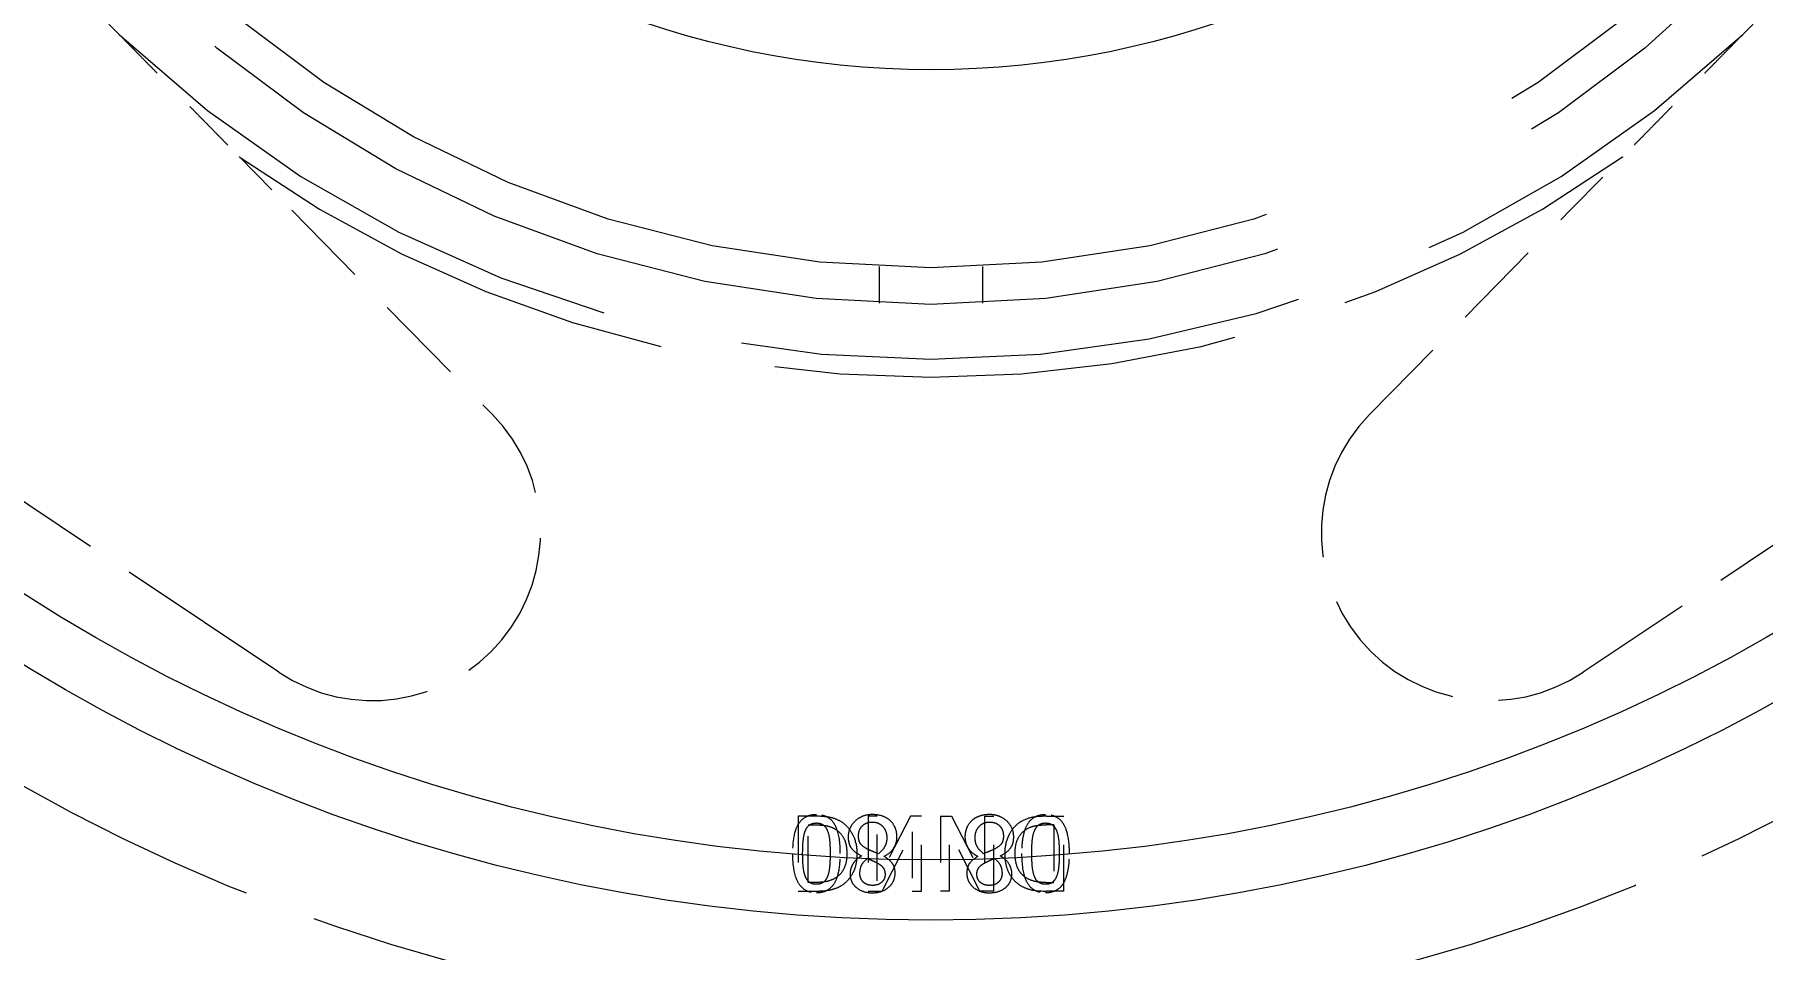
# Model space of a CAD drawing. Header units: inches. Extents: x 17 to 469, y 7 to 301.
# Drawn here: x 216.944 to 220.672, y 203.283 to 205.257 of the extents above; entities that cross this region are included whole.
import ezdxf

# ---------------------------------------------------------------- set-up
doc = ezdxf.new("R2010")
doc.units = ezdxf.units.IN
doc.header["$LTSCALE"] = 14
doc.header["$MEASUREMENT"] = 0
doc.linetypes.add('DASHED', pattern=[0.2067, 0.1654, -0.0413])
for name, color, linetype, lineweight in [('Dimension (ANSI)', 7, 'Continuous', 25), ('Hatch', 7, 'Continuous', 18), ('Hidden', 7, 'DASHED', 18), ('Visible', 7, 'Continuous', 18)]:
    doc.layers.add(name, color=color, linetype=linetype, lineweight=lineweight)
doc.styles.add('MEMCOR Medium', font='arial.ttf')
doc.dimstyles.new('Default (ANSI)', dxfattribs={"dimscale": 14, "dimtxt": 0.15, "dimasz": 0.098425, "dimexe": 0.125, "dimexo": 0.0625, "dimgap": 0.031496, "dimtad": 0, "dimtih": 1, "dimtoh": 1, "dimdec": 4, "dimrnd": 1e-08, "dimzin": 3, "dimdsep": 46, "dimlunit": 5, "dimtxsty": 'MEMCOR Medium', "dimcen": 0.09, "dimdle": 0.393701, "dimclrd": 256, "dimclre": 256, "dimclrt": 256, "dimadec": 0, "dimazin": 1, "dimtfac": 0.8, "dimtofl": 0, "dimtmove": 0, "dimatfit": 3, "dimfxl": 1, "dimfrac": 1, "dimtolj": 1, "dimtzin": 4, "dimlwd": -1, "dimlwe": -1, "dimarcsym": 0})

# ---------------------------------------------------------------- blocks, each defined once
blk = doc.blocks.new('*D30')
at = {"layer": 'Defpoints', "color": 0, "transparency": 16777216}
for p in [(238.908, 241.426), (198.7465, 201.4332), (238.908, 201.257)]:
    blk.add_point(p, dxfattribs=at)
at = {"layer": 'Dimension (ANSI)', "transparency": 16777216}
for p, q in [((198.7465, 202.3082), (198.7465, 243.176)), ((238.908, 202.132), (238.908, 243.176)), ((200.1244, 241.426), (210.4282, 241.426)), ((237.5301, 241.426), (227.2263, 241.426))]:
    blk.add_line(p, q, dxfattribs=at)
for points in [[(200.1244, 241.6556), (200.1244, 241.1963), (198.7465, 241.426)], [(237.5301, 241.6556), (237.5301, 241.1963), (238.908, 241.426)]]:
    blk.add_solid(points, dxfattribs=at)
at = {"layer": 'Dimension (ANSI)', "transparency": 16777216, "char_height": 2.1, "attachment_point": 5, "style": 'MEMCOR Medium'}
for s, insert in [('\\A1; 40{\\H0.8x;\\S3#16;} in', (218.8273, 243.6009)), ('\\A1;[1020.1 mm]', (218.8273, 239.6392))]:
    blk.add_mtext(s, dxfattribs=dict(at, insert=insert))

msp = doc.modelspace()

# ---------------------------------------------------------------- hatches: boundary and pattern name
at = {"layer": 'Hatch'}
h = msp.add_hatch(dxfattribs=at)
h.set_pattern_fill('ANSI31', color=256, scale=14, style=0)
edge = h.paths.add_edge_path()
edge.add_spline(control_points=[(235.12731, 207.28591), (235.15939, 207.25481), (235.19133, 207.22357), (235.25503, 207.16072), (235.2868, 207.12912), (235.31842, 207.09737)], knot_values=[-0.6818968, -0.6818968, -0.6818968, -0.6818968, -0.3414429, -0.3414429, 0, 0, 0, 0], degree=3, periodic=0)
edge.add_line((235.31842, 207.09737), (235.37842, 207.09738))
edge.add_ellipse((218.8781, 207.09594), major_axis=(-0.00144, 16.50032), ratio=1, start_angle=270, end_angle=349.533007)
edge.add_ellipse((218.8781, 207.09594), major_axis=(-16.22601, 2.99618), ratio=1, start_angle=270, end_angle=270.86811)
edge.add_ellipse((218.8781, 207.09594), major_axis=(-16.26954, 2.75), ratio=1, start_angle=270, end_angle=289.187766)
edge.add_ellipse((218.8781, 207.09594), major_axis=(-16.26954, -2.75), ratio=1, start_angle=270, end_angle=270.86811)
edge.add_ellipse((218.8781, 207.09594), major_axis=(-16.22601, -2.99618), ratio=1, start_angle=270, end_angle=369.076015)
edge.add_ellipse((218.8781, 207.09594), major_axis=(-15.55022, -5.51823), ratio=1, start_angle=0, end_angle=0.86811)
edge.add_ellipse((218.8781, 207.09594), major_axis=(5.7532, -15.46483), ratio=1, start_angle=270, end_angle=289.187766)
edge.add_ellipse((218.8781, 207.09594), major_axis=(-12.71483, -10.51634), ratio=1, start_angle=0, end_angle=0.86811)
edge.add_ellipse((218.8781, 207.09594), major_axis=(10.70777, -12.55404), ratio=1, start_angle=270, end_angle=294.96984)
edge.add_ellipse((218.8781, 207.09594), major_axis=(15.0065, -6.86043), ratio=1, start_angle=270, end_angle=270.932177)
edge.add_line((212.26272, 191.97981), (212.26272, 192.25311))
edge.add_ellipse((218.8781, 207.09594), major_axis=(-14.84283, 6.61538), ratio=1, start_angle=204.692155, end_angle=450, ccw=False)

# ---------------------------------------------------------------- linework, layer by layer
at = {"layer": 'Hidden', "ltscale": 0.008176}
for p, q in [((217.08445, 205.30025), (217.12707, 205.25684)), ((220.62914, 205.25684), (220.67175, 205.30025))]:
    msp.add_line(p, q, dxfattribs=at)
at = {"layer": 'Hidden', "ltscale": 0.02291}
msp.add_line((217.38627, 204.99279), (217.49912, 204.87783), dxfattribs=at)
at = {"layer": 'Hidden', "ltscale": 0.022913}
msp.add_line((220.25708, 204.87783), (220.36993, 204.99279), dxfattribs=at)
at = {"layer": 'Hidden', "ltscale": 0.083955}
for p, q in [((217.49912, 204.87783), (217.93193, 204.43694)), ((219.82428, 204.43694), (220.25708, 204.87783))]:
    msp.add_line(p, q, dxfattribs=at)
at = {"layer": 'Hidden', "ltscale": 0.010624}
for p, q in [((218.76712, 204.67722), (218.76712, 204.75605)), ((218.98909, 204.75605), (218.98909, 204.67722))]:
    msp.add_line(p, q, dxfattribs=at)
at = {"layer": 'Hidden', "ltscale": 0.167742}
for p, q in [((217.47122, 203.88084), (216.44545, 204.56623)), ((221.31075, 204.56623), (220.28498, 203.88084))]:
    msp.add_line(p, q, dxfattribs=at)
at = {"layer": 'Hidden', "ltscale": 0.021861}
for p, q in [((218.59175, 203.57007), (218.59175, 203.40865)), ((218.74231, 203.57007), (218.74231, 203.40865)), ((218.85782, 203.40865), (218.85782, 203.57007)), ((218.89839, 203.57007), (218.89839, 203.40865)), ((219.01389, 203.40865), (219.01389, 203.57007)), ((219.16445, 203.40865), (219.16445, 203.57007))]:
    msp.add_line(p, q, dxfattribs=at)
at = {"layer": 'Hidden', "ltscale": 0.005485}
msp.add_line((218.6289, 203.57007), (218.59175, 203.57007), dxfattribs=at)
at = {"layer": 'Hidden', "ltscale": 0.002336}
for p, q in [((218.6132, 203.5515), (218.62956, 203.5515)), ((218.62956, 203.42723), (218.6132, 203.42723))]:
    msp.add_line(p, q, dxfattribs=at)
at = {"layer": 'Hidden', "ltscale": 0.016807}
for p, q in [((218.6132, 203.42723), (218.6132, 203.5515)), ((219.143, 203.5515), (219.143, 203.42723))]:
    msp.add_line(p, q, dxfattribs=at)
at = {"layer": 'Hidden', "ltscale": 0.002679}
msp.add_line((218.76233, 203.57007), (218.74231, 203.57007), dxfattribs=at)
at = {"layer": 'Hidden', "ltscale": 0.021222}
msp.add_line((218.83375, 203.57007), (218.76233, 203.43089), dxfattribs=at)
at = {"layer": 'Hidden', "ltscale": 0.018835}
for p, q in [((218.76233, 203.43089), (218.76233, 203.57007)), ((218.99388, 203.57007), (218.99388, 203.43089))]:
    msp.add_line(p, q, dxfattribs=at)
at = {"layer": 'Hidden', "ltscale": 0.003179}
for p, q in [((218.85782, 203.57007), (218.83375, 203.57007)), ((218.89839, 203.57007), (218.92246, 203.57007))]:
    msp.add_line(p, q, dxfattribs=at)
at = {"layer": 'Hidden', "ltscale": 0.021221}
msp.add_line((218.92246, 203.57007), (218.99388, 203.43089), dxfattribs=at)
at = {"layer": 'Hidden', "ltscale": 0.002677}
msp.add_line((218.99388, 203.57007), (219.01389, 203.57007), dxfattribs=at)
at = {"layer": 'Hidden', "ltscale": 0.002327}
for p, q in [((219.143, 203.5515), (219.12665, 203.5515)), ((219.12665, 203.42723), (219.143, 203.42723))]:
    msp.add_line(p, q, dxfattribs=at)
at = {"layer": 'Hidden', "ltscale": 0.005463}
msp.add_line((219.12731, 203.57007), (219.16445, 203.57007), dxfattribs=at)
at = {"layer": 'Hidden', "ltscale": 0.019437}
msp.add_line((218.77279, 203.40865), (218.8378, 203.53645), dxfattribs=at)
at = {"layer": 'Hidden', "ltscale": 0.017287}
for p, q in [((218.8378, 203.53645), (218.8378, 203.40865)), ((218.9184, 203.40865), (218.9184, 203.53645))]:
    msp.add_line(p, q, dxfattribs=at)
at = {"layer": 'Hidden', "ltscale": 0.019435}
msp.add_line((218.98342, 203.40865), (218.9184, 203.53645), dxfattribs=at)
at = {"layer": 'Hidden'}
for p, q in [((218.72821, 203.48478), (218.72821, 203.48413)), ((218.77739, 203.48321), (218.77739, 203.48387)), ((218.97881, 203.48387), (218.97881, 203.48321)), ((219.028, 203.48413), (219.028, 203.48478))]:
    msp.add_line(p, q, dxfattribs=at)
at = {"layer": 'Hidden', "ltscale": 0.005427}
msp.add_line((218.59175, 203.40865), (218.62851, 203.40865), dxfattribs=at)
at = {"layer": 'Hidden', "ltscale": 0.004125}
msp.add_line((218.74231, 203.40865), (218.77279, 203.40865), dxfattribs=at)
at = {"layer": 'Hidden', "ltscale": 0.002626}
for p, q in [((218.8378, 203.40865), (218.85782, 203.40865)), ((218.9184, 203.40865), (218.89839, 203.40865))]:
    msp.add_line(p, q, dxfattribs=at)
at = {"layer": 'Hidden', "ltscale": 0.004122}
msp.add_line((219.01389, 203.40865), (218.98342, 203.40865), dxfattribs=at)
at = {"layer": 'Hidden', "ltscale": 0.005405}
msp.add_line((219.16445, 203.40865), (219.1277, 203.40865), dxfattribs=at)
at = {"layer": 'Hidden', "ltscale": 1.051436}
msp.add_circle((218.8781, 207.09594), 2.42126, dxfattribs=at)
at = {"layer": 'Hidden', "ltscale": 1.017243}
msp.add_circle((218.8781, 207.09594), 2.34252, dxfattribs=at)
at = {"layer": 'Hidden', "ltscale": 0.525635}
msp.add_arc((218.8781, 207.09594), 2.53937, 226.40513, 313.59487, dxfattribs=at)
at = {"layer": 'Hidden', "ltscale": 0.43214}
msp.add_arc((218.8781, 207.09594), 2.57874, 234.70511, 305.29489, dxfattribs=at)
at = {"layer": 'Hidden', "ltscale": 0.144894}
for centre, start, end in [((217.67289, 204.18265), 236.25, 44.46972), ((220.08332, 204.18265), 135.53028, 303.75)]:
    msp.add_arc(centre, 0.36299, start, end, dxfattribs=at)
at = {"layer": 'Hidden', "ltscale": 0.270652}
for start, end in [(227.87038, 256.5457), (283.4543, 312.12962)]:
    msp.add_arc((218.8781, 207.09594), 3.97638, start, end, dxfattribs=at)
at = {"layer": 'Hidden', "ltscale": 0.050563}
for points in [[(217.12707, 205.25684), (217.25568, 205.12582), (217.38627, 204.99279)], [(220.62914, 205.25684), (220.50053, 205.12582), (220.36993, 204.99279)]]:
    msp.add_rational_spline(points, [1, 1.00263245458, 1.00001729957], degree=2, dxfattribs=at)
at = {"layer": 'Hidden', "ltscale": 0.000236638}
for points in [[(217.38815, 204.9912), (217.38748, 204.99167), (217.38685, 204.99221), (217.38627, 204.99279)], [(220.36993, 204.99279), (220.36936, 204.99221), (220.36873, 204.99167), (220.36806, 204.9912)]]:
    msp.add_open_spline(points, degree=3, dxfattribs=at)
at = {"layer": 'Hidden', "ltscale": 0.015641}
msp.add_open_spline([(218.63089, 203.57347), (218.62667, 203.57347), (218.62245, 203.57308), (218.61462, 203.5713), (218.61102, 203.57), (218.60277, 203.56557), (218.5986, 203.56203), (218.59157, 203.55312), (218.58811, 203.54704), (218.58131, 203.52542), (218.57984, 203.51065), (218.57938, 203.49459), (218.57935, 203.49197), (218.57935, 203.48936)], degree=3, knots=[-0.37203785, -0.37203785, -0.37203785, -0.37203785, -0.31664928, -0.31664928, -0.26606732, -0.26606732, -0.19410184, -0.19410184, -0.12242542, -0.12242542, -0.01990259, -0.01990259, 0, 0, 0, 0], dxfattribs=at)
at = {"layer": 'Hidden', "ltscale": 0.004426}
msp.add_open_spline([(218.60708, 203.53855), (218.6085, 203.54223), (218.61041, 203.54567), (218.61557, 203.55123), (218.61815, 203.55269), (218.62348, 203.555), (218.6272, 203.55555), (218.63089, 203.55555)], degree=3, knots=[-0.065406786, -0.065406786, -0.065406786, -0.065406786, -0.047780466, -0.047780466, -0.030475474, -0.030475474, 0, 0, 0, 0], dxfattribs=at)
at = {"layer": 'Hidden', "ltscale": 0.008513}
msp.add_open_spline([(218.68607, 203.55712), (218.6797, 203.56112), (218.67298, 203.56427), (218.66236, 203.56729), (218.6513, 203.57007), (218.6289, 203.57007)], degree=3, knots=[0, 0, 0, 0, 0.059315384, 0.059315384, 0.088967919, 0.088967919, 0.088967919, 0.088967919], dxfattribs=at)
at = {"layer": 'Hidden', "ltscale": 0.006667}
msp.add_open_spline([(218.62956, 203.5515), (218.63496, 203.5515), (218.64051, 203.55125), (218.65403, 203.54966), (218.65881, 203.54819), (218.66552, 203.54593), (218.66999, 203.5437), (218.67416, 203.54077)], degree=3, knots=[0, 0, 0, 0, 0.04480892, 0.04480892, 0.11154531, 0.11154531, 0.27193654, 0.27193654, 0.27193654, 0.27193654], dxfattribs=at)
at = {"layer": 'Hidden', "ltscale": 0.015465}
msp.add_open_spline([(218.68256, 203.48949), (218.68256, 203.51395), (218.67951, 203.53072), (218.67187, 203.55058), (218.66854, 203.55541), (218.66265, 203.56256), (218.6586, 203.56589), (218.64827, 203.57131), (218.64212, 203.57279), (218.63423, 203.57341), (218.63256, 203.57347), (218.63089, 203.57347)], degree=3, knots=[-0.18326765, -0.18326765, -0.18326765, -0.18326765, -0.13736451, -0.13736451, -0.10736713, -0.10736713, -0.06507346, -0.06507346, -0.01379241, -0.01379241, 0, 0, 0, 0], dxfattribs=at)
at = {"layer": 'Hidden', "ltscale": 0.004471}
msp.add_open_spline([(218.63089, 203.55555), (218.63296, 203.55555), (218.63506, 203.55539), (218.63893, 203.55463), (218.64072, 203.55408), (218.64377, 203.55266), (218.64645, 203.55124), (218.65181, 203.54529), (218.6537, 203.54185), (218.65509, 203.53815)], degree=3, knots=[-0.15101873, -0.15101873, -0.15101873, -0.15101873, -0.10441442, -0.10441442, -0.06298125, -0.06298125, -0.03031587, -0.03031587, 0, 0, 0, 0], dxfattribs=at)
at = {"layer": 'Hidden', "ltscale": 0.010673}
msp.add_open_spline([(218.71903, 203.48949), (218.71903, 203.50116), (218.71715, 203.51256), (218.71007, 203.53014), (218.70609, 203.53731), (218.69654, 203.54898), (218.69162, 203.55345), (218.68607, 203.55712)], degree=3, knots=[0, 0, 0, 0, 0.08890581, 0.08890581, 0.14516679, 0.14516679, 0.19107427, 0.19107427, 0.19107427, 0.19107427], dxfattribs=at)
at = {"layer": 'Hidden', "ltscale": 0.01095}
msp.add_open_spline([(218.75215, 203.57373), (218.74504, 203.57373), (218.73806, 203.57269), (218.7251, 203.56783), (218.71947, 203.56429), (218.7103, 203.55571), (218.70679, 203.55121), (218.70161, 203.54073), (218.70016, 203.53508), (218.69961, 203.5278), (218.69956, 203.52644), (218.69956, 203.52507)], degree=3, knots=[-0.20866782, -0.20866782, -0.20866782, -0.20866782, -0.1532124, -0.1532124, -0.10014888, -0.10014888, -0.05568208, -0.05568208, -0.01038644, -0.01038644, 0, 0, 0, 0], dxfattribs=at)
at = {"layer": 'Hidden', "ltscale": 0.006565}
msp.add_open_spline([(218.7218, 203.52717), (218.7218, 203.53176), (218.72245, 203.53635), (218.72548, 203.54386), (218.72736, 203.54675), (218.73185, 203.55131), (218.7347, 203.55358), (218.74288, 203.55697), (218.74737, 203.55764), (218.75189, 203.55764)], degree=3, knots=[-0.16231389, -0.16231389, -0.16231389, -0.16231389, -0.10956079, -0.10956079, -0.06887139, -0.06887139, -0.03508494, -0.03508494, 0, 0, 0, 0], dxfattribs=at)
at = {"layer": 'Hidden', "ltscale": 0.00693}
msp.add_open_spline([(218.75189, 203.55764), (218.75606, 203.55764), (218.76014, 203.55694), (218.76759, 203.55377), (218.77072, 203.55154), (218.77599, 203.54612), (218.77849, 203.54273), (218.78213, 203.53375), (218.78289, 203.52886), (218.78289, 203.5239)], degree=3, knots=[-0.15504722, -0.15504722, -0.15504722, -0.15504722, -0.11299776, -0.11299776, -0.0739777, -0.0739777, -0.03779251, -0.03779251, 0, 0, 0, 0], dxfattribs=at)
at = {"layer": 'Hidden', "ltscale": 0.005707}
msp.add_open_spline([(218.79087, 203.55987), (218.78629, 203.56427), (218.78094, 203.56749), (218.77047, 203.57153), (218.76379, 203.57341), (218.75378, 203.57372), (218.75296, 203.57373), (218.75215, 203.57373)], degree=3, knots=[-0.16916263, -0.16916263, -0.16916263, -0.16916263, -0.07776923, -0.07776923, -0.00633175, -0.00633175, 0, 0, 0, 0], dxfattribs=at)
at = {"layer": 'Hidden', "ltscale": 0.005095}
for points, knots in [([(218.80473, 203.52547), (218.80473, 203.53192), (218.80364, 203.53818), (218.79981, 203.548), (218.79719, 203.5533), (218.79179, 203.55896), (218.79133, 203.55942), (218.79087, 203.55987)], [-0.14617563, -0.14617563, -0.14617563, -0.14617563, -0.05985006, -0.05985006, -0.00497096, -0.00497096, 0, 0, 0, 0]), ([(218.96534, 203.55987), (218.96116, 203.55585), (218.95792, 203.55117), (218.9545, 203.54334), (218.95333, 203.54005), (218.9518, 203.53255), (218.95147, 203.52902), (218.95147, 203.52547)], [0, 0, 0, 0, 0.044374654, 0.044374654, 0.065201071, 0.065201071, 0.08326541, 0.08326541, 0.08326541, 0.08326541])]:
    msp.add_open_spline(points, degree=3, knots=knots, dxfattribs=at)
at = {"layer": 'Hidden', "ltscale": 0.005709}
msp.add_open_spline([(219.00406, 203.57373), (218.99801, 203.57373), (218.99195, 203.57305), (218.98218, 203.5703), (218.97836, 203.56878), (218.97136, 203.56491), (218.96819, 203.56261), (218.96534, 203.55987)], degree=3, knots=[0, 0, 0, 0, 0.04705178, 0.04705178, 0.07841909, 0.07841909, 0.10891914, 0.10891914, 0.10891914, 0.10891914], dxfattribs=at)
at = {"layer": 'Hidden', "ltscale": 0.006933}
msp.add_open_spline([(218.97332, 203.5239), (218.97332, 203.52887), (218.97408, 203.53377), (218.97748, 203.54214), (218.97967, 203.54553), (218.98535, 203.55143), (218.98849, 203.55369), (218.99399, 203.55607), (218.99597, 203.55667), (219.0001, 203.55746), (219.00221, 203.55764), (219.00432, 203.55764)], degree=3, knots=[0, 0, 0, 0, 0.03789219, 0.03789219, 0.06891459, 0.06891459, 0.09762633, 0.09762633, 0.11293195, 0.11293195, 0.12855408, 0.12855408, 0.12855408, 0.12855408], dxfattribs=at)
at = {"layer": 'Hidden', "ltscale": 0.010957}
msp.add_open_spline([(219.05664, 203.52507), (219.05664, 203.53125), (219.05564, 203.53726), (219.05133, 203.548), (219.04843, 203.55247), (219.04176, 203.55987), (219.0368, 203.56451), (219.02575, 203.57003), (219.02172, 203.57142), (219.01311, 203.57331), (219.0086, 203.57373), (219.00406, 203.57373)], degree=3, knots=[0, 0, 0, 0, 0.04710632, 0.04710632, 0.08868169, 0.08868169, 0.1243163, 0.1243163, 0.1432684, 0.1432684, 0.16323732, 0.16323732, 0.16323732, 0.16323732], dxfattribs=at)
at = {"layer": 'Hidden', "ltscale": 0.006568}
msp.add_open_spline([(219.00432, 203.55764), (219.00881, 203.55764), (219.01327, 203.55698), (219.02143, 203.55363), (219.02429, 203.55137), (219.02879, 203.54682), (219.03067, 203.54395), (219.03374, 203.53643), (219.03441, 203.5318), (219.03441, 203.52717)], degree=3, knots=[0, 0, 0, 0, 0.03490727, 0.03490727, 0.06863691, 0.06863691, 0.10894863, 0.10894863, 0.16181869, 0.16181869, 0.16181869, 0.16181869], dxfattribs=at)
at = {"layer": 'Hidden', "ltscale": 0.010669}
msp.add_open_spline([(219.07014, 203.55712), (219.06468, 203.55351), (219.05984, 203.54914), (219.05032, 203.53762), (219.04682, 203.53107), (219.04006, 203.51609), (219.03774, 203.5052), (219.03721, 203.49245), (219.03718, 203.49097), (219.03718, 203.48949)], degree=3, knots=[-0.16939317, -0.16939317, -0.16939317, -0.16939317, -0.13728768, -0.13728768, -0.09725084, -0.09725084, -0.01126701, -0.01126701, 0, 0, 0, 0], dxfattribs=at)
at = {"layer": 'Hidden', "ltscale": 0.008492}
msp.add_open_spline([(219.12731, 203.57007), (219.1158, 203.57007), (219.10587, 203.5694), (219.09223, 203.56699), (219.08349, 203.56498), (219.07177, 203.55813), (219.07095, 203.55763), (219.07014, 203.55712)], degree=3, knots=[-0.25853379, -0.25853379, -0.25853379, -0.25853379, -0.10727643, -0.10727643, -0.0075589, -0.0075589, 0, 0, 0, 0], dxfattribs=at)
at = {"layer": 'Hidden', "ltscale": 0.01548}
msp.add_open_spline([(219.12532, 203.57347), (219.1187, 203.57347), (219.11197, 203.57251), (219.10085, 203.56794), (219.09651, 203.56508), (219.0895, 203.55801), (219.08602, 203.55344), (219.07938, 203.53872), (219.07722, 203.52998), (219.07423, 203.5111), (219.07365, 203.50005), (219.07365, 203.48949)], degree=3, knots=[0, 0, 0, 0, 0.0548727, 0.0548727, 0.09721784, 0.09721784, 0.13307353, 0.13307353, 0.17301541, 0.17301541, 0.22218192, 0.22218192, 0.22218192, 0.22218192], dxfattribs=at)
at = {"layer": 'Hidden', "ltscale": 0.006651}
msp.add_open_spline([(219.08205, 203.54077), (219.09029, 203.54655), (219.09795, 203.54843), (219.10975, 203.55094), (219.11847, 203.5515), (219.12665, 203.5515)], degree=3, knots=[-0.097933417, -0.097933417, -0.097933417, -0.097933417, -0.067634404, -0.067634404, 0, 0, 0, 0], dxfattribs=at)
at = {"layer": 'Hidden', "ltscale": 0.00448}
msp.add_open_spline([(219.10112, 203.53815), (219.10251, 203.54187), (219.10442, 203.54532), (219.10981, 203.55127), (219.11249, 203.55269), (219.1156, 203.55412), (219.11742, 203.55467), (219.12127, 203.5554), (219.12331, 203.55555), (219.12532, 203.55555)], degree=3, knots=[0, 0, 0, 0, 0.03050413, 0.03050413, 0.06320399, 0.06320399, 0.1047666, 0.1047666, 0.14935232, 0.14935232, 0.14935232, 0.14935232], dxfattribs=at)
at = {"layer": 'Hidden', "ltscale": 0.015665}
msp.add_open_spline([(219.17686, 203.48936), (219.17686, 203.50358), (219.17585, 203.51924), (219.16946, 203.5444), (219.16569, 203.55121), (219.15943, 203.56011), (219.15553, 203.56392), (219.14715, 203.56919), (219.1431, 203.57084), (219.13444, 203.57301), (219.12988, 203.57347), (219.12532, 203.57347)], degree=3, knots=[0, 0, 0, 0, 0.10837153, 0.10837153, 0.1988409, 0.1988409, 0.29685555, 0.29685555, 0.37668609, 0.37668609, 0.45922035, 0.45922035, 0.45922035, 0.45922035], dxfattribs=at)
at = {"layer": 'Hidden', "ltscale": 0.004437}
msp.add_open_spline([(219.12532, 203.55555), (219.12915, 203.55555), (219.133, 203.55496), (219.13834, 203.55253), (219.1409, 203.55104), (219.14592, 203.54545), (219.14775, 203.54211), (219.14913, 203.53855)], degree=3, knots=[0, 0, 0, 0, 0.031732058, 0.031732058, 0.048274118, 0.048274118, 0.064331411, 0.064331411, 0.064331411, 0.064331411], dxfattribs=at)
at = {"layer": 'Hidden', "ltscale": 0.006688}
msp.add_open_spline([(218.60133, 203.48936), (218.60133, 203.50508), (218.60219, 203.51444), (218.60349, 203.52577), (218.60477, 203.53267), (218.60708, 203.53855)], degree=3, knots=[-0.087241986, -0.087241986, -0.087241986, -0.087241986, -0.048831902, -0.048831902, 0, 0, 0, 0], dxfattribs=at)
at = {"layer": 'Hidden', "ltscale": 0.006609}
for points, knots in [([(218.65509, 203.53815), (218.65833, 203.52966), (218.65921, 203.52147), (218.66036, 203.50888), (218.66058, 203.49848), (218.66058, 203.48949)], [-0.095781387, -0.095781387, -0.095781387, -0.095781387, -0.06847106, -0.06847106, 0, 0, 0, 0]), ([(219.09563, 203.48949), (219.09563, 203.49847), (219.09584, 203.50886), (219.097, 203.52146), (219.09787, 203.52966), (219.10112, 203.53815)], [0, 0, 0, 0, 0.068407557, 0.068407557, 0.095914552, 0.095914552, 0.095914552, 0.095914552])]:
    msp.add_open_spline(points, degree=3, knots=knots, dxfattribs=at)
at = {"layer": 'Hidden', "ltscale": 0.007983}
msp.add_open_spline([(218.67416, 203.54077), (218.67901, 203.5375), (218.6832, 203.53345), (218.69091, 203.52229), (218.69306, 203.51596), (218.69602, 203.50416), (218.69666, 203.49657), (218.69666, 203.48923)], degree=3, knots=[0, 0, 0, 0, 0.0463354, 0.0463354, 0.10508021, 0.10508021, 0.19404268, 0.19404268, 0.19404268, 0.19404268], dxfattribs=at)
at = {"layer": 'Hidden', "ltscale": 0.007176}
msp.add_open_spline([(218.69956, 203.52507), (218.69956, 203.51998), (218.7002, 203.51486), (218.70354, 203.50516), (218.70594, 203.50161), (218.71317, 203.4934), (218.71916, 203.48932), (218.72633, 203.48567), (218.72727, 203.48522), (218.72821, 203.48478)], degree=3, knots=[-0.12210938, -0.12210938, -0.12210938, -0.12210938, -0.09276888, -0.09276888, -0.06276279, -0.06276279, -0.00809446, -0.00809446, 0, 0, 0, 0], dxfattribs=at)
at = {"layer": 'Hidden', "ltscale": 0.004832}
msp.add_open_spline([(218.74077, 203.49943), (218.73589, 203.50207), (218.73099, 203.50526), (218.72619, 203.5105), (218.72468, 203.51258), (218.72224, 203.51931), (218.7218, 203.52332), (218.7218, 203.52717)], degree=3, knots=[-0.11114618, -0.11114618, -0.11114618, -0.11114618, -0.05471455, -0.05471455, -0.02932679, -0.02932679, 0, 0, 0, 0], dxfattribs=at)
at = {"layer": 'Hidden', "ltscale": 0.005486}
msp.add_open_spline([(218.78289, 203.5239), (218.78289, 203.5197), (218.78238, 203.51554), (218.78047, 203.50901), (218.77906, 203.50509), (218.77305, 203.4962), (218.76907, 203.49242), (218.76444, 203.48936)], degree=3, knots=[-0.14531389, -0.14531389, -0.14531389, -0.14531389, -0.08212911, -0.08212911, -0.042719, -0.042719, 0, 0, 0, 0], dxfattribs=at)
at = {"layer": 'Hidden', "ltscale": 0.007083}
msp.add_open_spline([(218.77739, 203.48387), (218.78245, 203.48635), (218.78716, 203.48947), (218.7957, 203.49777), (218.7985, 203.50225), (218.80291, 203.51138), (218.80433, 203.51694), (218.80471, 203.52367), (218.80473, 203.52457), (218.80473, 203.52547)], degree=3, knots=[-0.11411726, -0.11411726, -0.11411726, -0.11411726, -0.0842587, -0.0842587, -0.05138654, -0.05138654, -0.00685006, -0.00685006, 0, 0, 0, 0], dxfattribs=at)
at = {"layer": 'Hidden', "ltscale": 0.007084}
msp.add_open_spline([(218.95147, 203.52547), (218.95147, 203.51956), (218.95255, 203.51386), (218.95649, 203.50436), (218.95928, 203.49922), (218.9684, 203.48991), (218.9734, 203.48652), (218.97881, 203.48387)], degree=3, knots=[0, 0, 0, 0, 0.04501464, 0.04501464, 0.07841422, 0.07841422, 0.10747467, 0.10747467, 0.10747467, 0.10747467], dxfattribs=at)
at = {"layer": 'Hidden', "ltscale": 0.005487}
msp.add_open_spline([(218.99176, 203.48936), (218.98715, 203.49242), (218.98316, 203.49619), (218.97718, 203.50505), (218.97577, 203.50893), (218.97384, 203.51547), (218.97332, 203.51966), (218.97332, 203.5239)], degree=3, knots=[0, 0, 0, 0, 0.04269456, 0.04269456, 0.08182455, 0.08182455, 0.14597733, 0.14597733, 0.14597733, 0.14597733], dxfattribs=at)
at = {"layer": 'Hidden', "ltscale": 0.004834}
msp.add_open_spline([(219.03441, 203.52717), (219.03441, 203.5233), (219.03396, 203.51927), (219.03151, 203.51254), (219.03, 203.51047), (219.02518, 203.50524), (219.02029, 203.50206), (219.01544, 203.49943)], degree=3, knots=[0, 0, 0, 0, 0.02949642, 0.02949642, 0.05467834, 0.05467834, 0.10984711, 0.10984711, 0.10984711, 0.10984711], dxfattribs=at)
at = {"layer": 'Hidden', "ltscale": 0.00718}
msp.add_open_spline([(219.028, 203.48478), (219.03387, 203.4875), (219.03961, 203.49095), (219.04953, 203.50005), (219.05182, 203.50423), (219.05416, 203.50913), (219.05507, 203.51197), (219.05636, 203.51824), (219.05664, 203.52167), (219.05664, 203.52507)], degree=3, knots=[0, 0, 0, 0, 0.05054659, 0.05054659, 0.10465477, 0.10465477, 0.17036905, 0.17036905, 0.24493167, 0.24493167, 0.24493167, 0.24493167], dxfattribs=at)
at = {"layer": 'Hidden', "ltscale": 0.00798}
msp.add_open_spline([(219.05955, 203.48923), (219.05955, 203.49624), (219.06013, 203.50346), (219.0629, 203.51523), (219.06497, 203.52154), (219.07256, 203.53301), (219.07693, 203.53732), (219.08205, 203.54077)], degree=3, knots=[-0.18535725, -0.18535725, -0.18535725, -0.18535725, -0.10637701, -0.10637701, -0.04881935, -0.04881935, 0, 0, 0, 0], dxfattribs=at)
at = {"layer": 'Hidden', "ltscale": 0.006689}
msp.add_open_spline([(219.14913, 203.53855), (219.1513, 203.53303), (219.15255, 203.52663), (219.15416, 203.51381), (219.15488, 203.50385), (219.15488, 203.48936)], degree=3, knots=[0, 0, 0, 0, 0.045841732, 0.045841732, 0.098930612, 0.098930612, 0.098930612, 0.098930612], dxfattribs=at)
at = {"layer": 'Hidden', "ltscale": 0.015602}
msp.add_open_spline([(218.57935, 203.48936), (218.57935, 203.4714), (218.58103, 203.45298), (218.58829, 203.43276), (218.591, 203.42678), (218.59868, 203.41693), (218.60279, 203.41338), (218.61325, 203.40766), (218.61948, 203.40609), (218.62755, 203.40545), (218.62922, 203.40538), (218.63089, 203.40538)], degree=3, knots=[-0.32391722, -0.32391722, -0.32391722, -0.32391722, -0.1664783, -0.1664783, -0.11191938, -0.11191938, -0.06707559, -0.06707559, -0.01377718, -0.01377718, 0, 0, 0, 0], dxfattribs=at)
at = {"layer": 'Hidden', "ltscale": 0.00671}
msp.add_open_spline([(218.60721, 203.44005), (218.60612, 203.44279), (218.60527, 203.44569), (218.6035, 203.45327), (218.60268, 203.45877), (218.60182, 203.47004), (218.60164, 203.47367), (218.60145, 203.47923), (218.6014, 203.4812), (218.60136, 203.48418), (218.60135, 203.48521), (218.60133, 203.48675), (218.60133, 203.48728), (218.60133, 203.48832), (218.60133, 203.48884), (218.60133, 203.48936)], degree=3, knots=[-0.15335428, -0.15335428, -0.15335428, -0.15335428, -0.11691121, -0.11691121, -0.05811325, -0.05811325, -0.03071558, -0.03071558, -0.01575846, -0.01575846, -0.00795773, -0.00795773, -0.00395561, -0.00395561, 0, 0, 0, 0], dxfattribs=at)
at = {"layer": 'Hidden', "ltscale": 0.0155}
msp.add_open_spline([(218.63089, 203.40538), (218.63508, 203.40538), (218.63932, 203.40577), (218.64719, 203.40754), (218.65081, 203.40881), (218.65895, 203.41314), (218.66302, 203.41652), (218.67025, 203.42537), (218.67357, 203.43135), (218.68028, 203.45169), (218.68199, 203.46633), (218.68252, 203.48384), (218.68256, 203.48667), (218.68256, 203.48949)], degree=3, knots=[-0.38013188, -0.38013188, -0.38013188, -0.38013188, -0.32499894, -0.32499894, -0.27538366, -0.27538366, -0.20741172, -0.20741172, -0.13350001, -0.13350001, -0.02149619, -0.02149619, 0, 0, 0, 0], dxfattribs=at)
at = {"layer": 'Hidden', "ltscale": 0.00668}
for points, knots in [([(218.66058, 203.48949), (218.66058, 203.4732), (218.65966, 203.46333), (218.65854, 203.45302), (218.65729, 203.44619), (218.65496, 203.44031)], [-0.079333795, -0.079333795, -0.079333795, -0.079333795, -0.048651887, -0.048651887, 0, 0, 0, 0]), ([(219.10125, 203.44031), (219.09894, 203.44614), (219.09769, 203.4529), (219.09639, 203.46468), (219.09563, 203.47454), (219.09563, 203.48949)], [0, 0, 0, 0, 0.048251983, 0.048251983, 0.090674214, 0.090674214, 0.090674214, 0.090674214])]:
    msp.add_open_spline(points, degree=3, knots=knots, dxfattribs=at)
at = {"layer": 'Hidden', "ltscale": 0.008239}
msp.add_open_spline([(218.69666, 203.48923), (218.69666, 203.47958), (218.69541, 203.46973), (218.68986, 203.45554), (218.68708, 203.45071), (218.68019, 203.44265), (218.67641, 203.43949), (218.6722, 203.43691)], degree=3, knots=[0, 0, 0, 0, 0.07351143, 0.07351143, 0.11674737, 0.11674737, 0.15581159, 0.15581159, 0.15581159, 0.15581159], dxfattribs=at)
at = {"layer": 'Hidden', "ltscale": 0.010736}
msp.add_open_spline([(218.68633, 203.42147), (218.69229, 203.42543), (218.6976, 203.43021), (218.70602, 203.4407), (218.71154, 203.44865), (218.71795, 203.47012), (218.71903, 203.47984), (218.71903, 203.48949)], degree=3, knots=[0, 0, 0, 0, 0.05644983, 0.05644983, 0.10419783, 0.10419783, 0.14015812, 0.14015812, 0.14015812, 0.14015812], dxfattribs=at)
at = {"layer": 'Hidden', "ltscale": 0.006457}
msp.add_open_spline([(218.72821, 203.48413), (218.72345, 203.48172), (218.71912, 203.47865), (218.71167, 203.47076), (218.70901, 203.46633), (218.70517, 203.45764), (218.70396, 203.45305), (218.70364, 203.44752), (218.70362, 203.44679), (218.70362, 203.44606)], degree=3, knots=[-0.11385272, -0.11385272, -0.11385272, -0.11385272, -0.07840297, -0.07840297, -0.04222404, -0.04222404, -0.00554806, -0.00554806, 0, 0, 0, 0], dxfattribs=at)
at = {"layer": 'Hidden', "ltscale": 0.00506}
msp.add_open_spline([(218.72481, 203.44633), (218.72481, 203.45179), (218.72558, 203.45722), (218.72829, 203.46428), (218.72906, 203.46576), (218.73269, 203.47162), (218.73675, 203.47547), (218.7409, 203.47864)], degree=3, knots=[-0.085109535, -0.085109535, -0.085109535, -0.085109535, -0.052843007, -0.052843007, -0.040330585, -0.040330585, 0, 0, 0, 0], dxfattribs=at)
at = {"layer": 'Hidden', "ltscale": 0.003461}
msp.add_open_spline([(218.76444, 203.48936), (218.75982, 203.49124), (218.7552, 203.4931), (218.74743, 203.49616), (218.74371, 203.49775), (218.74077, 203.49943)], degree=3, knots=[-0.065000454, -0.065000454, -0.065000454, -0.065000454, -0.026332186, -0.026332186, 0, 0, 0, 0], dxfattribs=at)
at = {"layer": 'Hidden', "ltscale": 0.003347}
msp.add_open_spline([(218.7409, 203.47864), (218.74641, 203.47684), (218.7515, 203.4745), (218.75781, 203.47159), (218.76135, 203.46986), (218.76366, 203.46856)], degree=3, knots=[-0.029607679, -0.029607679, -0.029607679, -0.029607679, -0.020431909, -0.020431909, 0, 0, 0, 0], dxfattribs=at)
at = {"layer": 'Hidden', "ltscale": 0.006062}
msp.add_open_spline([(218.80081, 203.4475), (218.80081, 203.45145), (218.80036, 203.45542), (218.79789, 203.46381), (218.79593, 203.46686), (218.79069, 203.474), (218.78531, 203.47831), (218.779, 203.48226), (218.7782, 203.48275), (218.77739, 203.48321)], degree=3, knots=[-0.089321016, -0.089321016, -0.089321016, -0.089321016, -0.074837799, -0.074837799, -0.057229862, -0.057229862, -0.007163093, -0.007163093, 0, 0, 0, 0], dxfattribs=at)
at = {"layer": 'Hidden', "ltscale": 0.006063}
msp.add_open_spline([(218.97881, 203.48321), (218.97311, 203.47989), (218.96745, 203.47576), (218.96057, 203.46757), (218.95868, 203.46435), (218.95595, 203.45634), (218.9554, 203.45191), (218.9554, 203.4475)], degree=3, knots=[0, 0, 0, 0, 0.05079024, 0.05079024, 0.08174251, 0.08174251, 0.11537961, 0.11537961, 0.11537961, 0.11537961], dxfattribs=at)
at = {"layer": 'Hidden', "ltscale": 0.003464}
msp.add_open_spline([(219.01544, 203.49943), (219.01265, 203.49784), (219.00918, 203.49634), (219.00511, 203.49471), (218.99964, 203.49257), (218.99176, 203.48936)], degree=3, knots=[0, 0, 0, 0, 0.024955893, 0.024955893, 0.03409767, 0.03409767, 0.03409767, 0.03409767], dxfattribs=at)
at = {"layer": 'Hidden', "ltscale": 0.003349}
msp.add_open_spline([(218.99255, 203.46856), (218.99477, 203.46981), (218.99813, 203.47146), (219.00467, 203.47449), (219.00975, 203.47683), (219.01531, 203.47864)], degree=3, knots=[0, 0, 0, 0, 0.019672598, 0.019672598, 0.031253334, 0.031253334, 0.031253334, 0.031253334], dxfattribs=at)
at = {"layer": 'Hidden', "ltscale": 0.005062}
msp.add_open_spline([(219.01531, 203.47864), (219.01962, 203.47534), (219.02386, 203.4713), (219.02723, 203.46556), (219.02902, 203.46239), (219.03105, 203.45369), (219.0314, 203.45001), (219.0314, 203.44633)], degree=3, knots=[0, 0, 0, 0, 0.04199416, 0.04199416, 0.050972069, 0.050972069, 0.057244619, 0.057244619, 0.057244619, 0.057244619], dxfattribs=at)
at = {"layer": 'Hidden', "ltscale": 0.00646}
msp.add_open_spline([(219.05259, 203.44606), (219.05259, 203.45079), (219.05169, 203.45536), (219.04869, 203.46331), (219.04612, 203.46884), (219.0376, 203.47828), (219.03305, 203.48158), (219.028, 203.48413)], degree=3, knots=[0, 0, 0, 0, 0.036041021, 0.036041021, 0.065039856, 0.065039856, 0.088605276, 0.088605276, 0.088605276, 0.088605276], dxfattribs=at)
at = {"layer": 'Hidden', "ltscale": 0.010731}
msp.add_open_spline([(219.03718, 203.48949), (219.03718, 203.48111), (219.03799, 203.47268), (219.04142, 203.45888), (219.04385, 203.45163), (219.0533, 203.43585), (219.05944, 203.42908), (219.06784, 203.42287), (219.06885, 203.42216), (219.06988, 203.42147)], degree=3, knots=[-0.25028218, -0.25028218, -0.25028218, -0.25028218, -0.15127679, -0.15127679, -0.0820495, -0.0820495, -0.00972287, -0.00972287, 0, 0, 0, 0], dxfattribs=at)
at = {"layer": 'Hidden', "ltscale": 0.008235}
msp.add_open_spline([(219.08401, 203.43691), (219.07955, 203.43964), (219.07557, 203.44302), (219.06879, 203.45128), (219.06616, 203.45595), (219.06077, 203.46989), (219.05955, 203.47966), (219.05955, 203.48923)], degree=3, knots=[-0.15574888, -0.15574888, -0.15574888, -0.15574888, -0.11441182, -0.11441182, -0.07293325, -0.07293325, 0, 0, 0, 0], dxfattribs=at)
at = {"layer": 'Hidden', "ltscale": 0.015515}
msp.add_open_spline([(219.07365, 203.48949), (219.07365, 203.46442), (219.07671, 203.44747), (219.08361, 203.42976), (219.08682, 203.42371), (219.09513, 203.41484), (219.09912, 203.41194), (219.10702, 203.40819), (219.11062, 203.40708), (219.11794, 203.40568), (219.12165, 203.40538), (219.12532, 203.40538)], degree=3, knots=[0, 0, 0, 0, 0.19107945, 0.19107945, 0.28348279, 0.28348279, 0.34984175, 0.34984175, 0.4008874, 0.4008874, 0.45152566, 0.45152566, 0.45152566, 0.45152566], dxfattribs=at)
at = {"layer": 'Hidden', "ltscale": 0.015625}
msp.add_open_spline([(219.12532, 203.40538), (219.13229, 203.40538), (219.13922, 203.40646), (219.15056, 203.41146), (219.15496, 203.41459), (219.16153, 203.42175), (219.16523, 203.42667), (219.17185, 203.44279), (219.17386, 203.45179), (219.17638, 203.47001), (219.17686, 203.47984), (219.17686, 203.48936)], degree=3, knots=[0, 0, 0, 0, 0.05776172, 0.05776172, 0.10281704, 0.10281704, 0.13595349, 0.13595349, 0.16932124, 0.16932124, 0.2050002, 0.2050002, 0.2050002, 0.2050002], dxfattribs=at)
at = {"layer": 'Hidden', "ltscale": 0.006711}
msp.add_open_spline([(219.15488, 203.48936), (219.15488, 203.48002), (219.15457, 203.46989), (219.15312, 203.45631), (219.15205, 203.44776), (219.149, 203.44005)], degree=3, knots=[0, 0, 0, 0, 0.07117598, 0.07117598, 0.10402604, 0.10402604, 0.10402604, 0.10402604], dxfattribs=at)
at = {"layer": 'Hidden', "ltscale": 0.004384}
msp.add_open_spline([(218.63089, 203.4233), (218.62721, 203.4233), (218.62349, 203.42383), (218.61851, 203.42598), (218.61589, 203.42734), (218.61059, 203.43302), (218.60866, 203.4364), (218.60721, 203.44005)], degree=3, knots=[-0.12939051, -0.12939051, -0.12939051, -0.12939051, -0.06192476, -0.06192476, -0.03031635, -0.03031635, 0, 0, 0, 0], dxfattribs=at)
at = {"layer": 'Hidden', "ltscale": 0.004412}
msp.add_open_spline([(218.65496, 203.44031), (218.65345, 203.43653), (218.65142, 203.43298), (218.64609, 203.42745), (218.64355, 203.42606), (218.63824, 203.42382), (218.63453, 203.4233), (218.63089, 203.4233)], degree=3, knots=[-0.064488287, -0.064488287, -0.064488287, -0.064488287, -0.046682272, -0.046682272, -0.030044073, -0.030044073, 0, 0, 0, 0], dxfattribs=at)
at = {"layer": 'Hidden', "ltscale": 0.009767}
msp.add_open_spline([(218.70362, 203.44606), (218.70362, 203.44129), (218.70431, 203.43661), (218.7075, 203.4278), (218.70984, 203.42394), (218.71556, 203.41743), (218.71987, 203.4134), (218.73311, 203.40703), (218.74037, 203.40552), (218.7492, 203.40503), (218.75067, 203.40499), (218.75215, 203.40499)], degree=3, knots=[-0.25571867, -0.25571867, -0.25571867, -0.25571867, -0.19001118, -0.19001118, -0.12610013, -0.12610013, -0.06884117, -0.06884117, -0.01144701, -0.01144701, 0, 0, 0, 0], dxfattribs=at)
at = {"layer": 'Hidden', "ltscale": 0.005703}
msp.add_open_spline([(218.75228, 203.42095), (218.74993, 203.42095), (218.74757, 203.42113), (218.74318, 203.42195), (218.74114, 203.42254), (218.73547, 203.425), (218.73308, 203.42713), (218.72944, 203.43097), (218.72778, 203.43349), (218.72536, 203.43952), (218.72481, 203.44288), (218.72481, 203.44633)], degree=3, knots=[-0.086015939, -0.086015939, -0.086015939, -0.086015939, -0.0760368, -0.0760368, -0.067025458, -0.067025458, -0.049769139, -0.049769139, -0.026226923, -0.026226923, 0, 0, 0, 0], dxfattribs=at)
at = {"layer": 'Hidden', "ltscale": 0.009805}
msp.add_open_spline([(218.75215, 203.40499), (218.75876, 203.40499), (218.76538, 203.40588), (218.77897, 203.41068), (218.784, 203.41437), (218.79118, 203.42087), (218.7943, 203.42473), (218.79894, 203.43377), (218.80024, 203.43866), (218.80076, 203.44503), (218.80081, 203.44627), (218.80081, 203.4475)], degree=3, knots=[-0.15362934, -0.15362934, -0.15362934, -0.15362934, -0.12280497, -0.12280497, -0.08699398, -0.08699398, -0.04866529, -0.04866529, -0.0094352, -0.0094352, 0, 0, 0, 0], dxfattribs=at)
at = {"layer": 'Hidden', "ltscale": 0.005471}
msp.add_open_spline([(218.77909, 203.44502), (218.77909, 203.44167), (218.77858, 203.43836), (218.77625, 203.43273), (218.77473, 203.43049), (218.77119, 203.42696), (218.76857, 203.42479), (218.76071, 203.42157), (218.75649, 203.42095), (218.75228, 203.42095)], degree=3, knots=[-0.15368028, -0.15368028, -0.15368028, -0.15368028, -0.1054045, -0.1054045, -0.06554943, -0.06554943, -0.03276721, -0.03276721, 0, 0, 0, 0], dxfattribs=at)
at = {"layer": 'Hidden', "ltscale": 0.003965}
for points, knots in [([(218.76366, 203.46856), (218.76705, 203.46661), (218.77035, 203.46422), (218.7755, 203.45862), (218.77671, 203.45625), (218.77861, 203.45152), (218.77909, 203.44828), (218.77909, 203.44502)], [-0.053965701, -0.053965701, -0.053965701, -0.053965701, -0.038899052, -0.038899052, -0.024885162, -0.024885162, 0, 0, 0, 0]), ([(218.97711, 203.44502), (218.97711, 203.44829), (218.9776, 203.45153), (218.9795, 203.45626), (218.9807, 203.4586), (218.98583, 203.4642), (218.98914, 203.4666), (218.99255, 203.46856)], [0, 0, 0, 0, 0.024914784, 0.024914784, 0.03888391, 0.03888391, 0.054138862, 0.054138862, 0.054138862, 0.054138862])]:
    msp.add_open_spline(points, degree=3, knots=knots, dxfattribs=at)
at = {"layer": 'Hidden', "ltscale": 0.009807}
msp.add_open_spline([(218.9554, 203.4475), (218.9554, 203.44214), (218.9563, 203.43692), (218.96018, 203.4275), (218.96284, 203.42354), (218.96901, 203.41702), (218.97342, 203.41312), (218.98359, 203.40825), (218.98754, 203.40698), (218.99572, 203.40534), (218.9999, 203.40499), (219.00406, 203.40499)], degree=3, knots=[0, 0, 0, 0, 0.04086275, 0.04086275, 0.07776697, 0.07776697, 0.10954428, 0.10954428, 0.1282335, 0.1282335, 0.14704237, 0.14704237, 0.14704237, 0.14704237], dxfattribs=at)
at = {"layer": 'Hidden', "ltscale": 0.005472}
msp.add_open_spline([(219.00393, 203.42095), (218.99977, 203.42095), (218.99561, 203.42156), (218.98779, 203.4247), (218.98515, 203.42685), (218.98158, 203.43036), (218.98005, 203.43258), (218.97834, 203.43661), (218.97788, 203.43817), (218.97725, 203.4415), (218.97711, 203.44326), (218.97711, 203.44502)], degree=3, knots=[0, 0, 0, 0, 0.03234854, 0.03234854, 0.06515908, 0.06515908, 0.10499107, 0.10499107, 0.12841986, 0.12841986, 0.15378268, 0.15378268, 0.15378268, 0.15378268], dxfattribs=at)
at = {"layer": 'Hidden', "ltscale": 0.005706}
msp.add_open_spline([(219.0314, 203.44633), (219.0314, 203.44288), (219.03085, 203.43951), (219.02844, 203.43353), (219.02682, 203.43106), (219.02315, 203.42713), (219.02076, 203.42504), (219.01517, 203.42257), (219.01309, 203.42196), (219.00865, 203.42113), (219.00628, 203.42095), (219.00393, 203.42095)], degree=3, knots=[0, 0, 0, 0, 0.026275156, 0.026275156, 0.049347626, 0.049347626, 0.067723628, 0.067723628, 0.077810985, 0.077810985, 0.088761813, 0.088761813, 0.088761813, 0.088761813], dxfattribs=at)
at = {"layer": 'Hidden', "ltscale": 0.009772}
msp.add_open_spline([(219.00406, 203.40499), (219.01215, 203.40499), (219.02026, 203.40616), (219.03431, 203.41209), (219.03887, 203.41581), (219.04536, 203.4225), (219.04802, 203.42646), (219.05176, 203.43579), (219.05259, 203.44086), (219.05259, 203.44606)], degree=3, knots=[0, 0, 0, 0, 0.06290293, 0.06290293, 0.11914688, 0.11914688, 0.17938408, 0.17938408, 0.2432938, 0.2432938, 0.2432938, 0.2432938], dxfattribs=at)
at = {"layer": 'Hidden', "ltscale": 0.00442}
msp.add_open_spline([(219.12532, 203.4233), (219.12153, 203.4233), (219.11766, 203.42387), (219.11236, 203.42623), (219.10982, 203.42766), (219.10463, 203.43326), (219.1027, 203.43668), (219.10125, 203.44031)], degree=3, knots=[0, 0, 0, 0, 0.031380205, 0.031380205, 0.047088522, 0.047088522, 0.062835359, 0.062835359, 0.062835359, 0.062835359], dxfattribs=at)
at = {"layer": 'Hidden', "ltscale": 0.004395}
msp.add_open_spline([(219.149, 203.44005), (219.14754, 203.43638), (219.14559, 203.43297), (219.14028, 203.42732), (219.13766, 203.42596), (219.13266, 203.42382), (219.12896, 203.4233), (219.12532, 203.4233)], degree=3, knots=[0, 0, 0, 0, 0.03054316, 0.03054316, 0.06206772, 0.06206772, 0.12731952, 0.12731952, 0.12731952, 0.12731952], dxfattribs=at)
at = {"layer": 'Hidden', "ltscale": 0.008598}
msp.add_open_spline([(218.62851, 203.40865), (218.63564, 203.40865), (218.64317, 203.4089), (218.65697, 203.41036), (218.66295, 203.41148), (218.67528, 203.41548), (218.68108, 203.41802), (218.68633, 203.42147)], degree=3, knots=[0, 0, 0, 0, 0.05917004, 0.05917004, 0.11407305, 0.11407305, 0.163912, 0.163912, 0.163912, 0.163912], dxfattribs=at)
at = {"layer": 'Hidden', "ltscale": 0.006337}
msp.add_open_spline([(218.6722, 203.43691), (218.66732, 203.43403), (218.66221, 203.43184), (218.65229, 203.429), (218.64412, 203.42723), (218.62956, 203.42723)], degree=3, knots=[0, 0, 0, 0, 0.045018076, 0.045018076, 0.083571768, 0.083571768, 0.083571768, 0.083571768], dxfattribs=at)
at = {"layer": 'Hidden', "ltscale": 0.008577}
msp.add_open_spline([(219.06988, 203.42147), (219.07593, 203.4175), (219.08271, 203.41471), (219.09421, 203.41138), (219.10397, 203.40898), (219.12484, 203.40866), (219.12627, 203.40865), (219.1277, 203.40865)], degree=3, knots=[-0.40548701, -0.40548701, -0.40548701, -0.40548701, -0.17205938, -0.17205938, -0.01181591, -0.01181591, 0, 0, 0, 0], dxfattribs=at)
at = {"layer": 'Hidden', "ltscale": 0.00632}
msp.add_open_spline([(219.12665, 203.42723), (219.11364, 203.42723), (219.10613, 203.42864), (219.09595, 203.43103), (219.08982, 203.43347), (219.08401, 203.43691)], degree=3, knots=[-0.084709928, -0.084709928, -0.084709928, -0.084709928, -0.053576326, -0.053576326, 0, 0, 0, 0], dxfattribs=at)
at = {"layer": 'Visible'}
for radius in [3.75, 3.62, 1.915]:
    msp.add_circle((218.8781, 207.09594), radius, dxfattribs=at)
for radius, start, end in [(16.50032, 0.005, 246.36401), (16.25032, 0.669834, 245.977679), (16.00032, 0.669834, 249.632823), (15.94, 289.774936, 250.225064)]:
    msp.add_arc((218.8781, 207.09594), radius, start, end, dxfattribs=at)

# ---------------------------------------------------------------- dimensions: what is measured, and where the dimension line sits
at = {"layer": 'Dimension (ANSI)'}
dim = msp.add_linear_dim(base=(238.90802, 241.42597), p1=(198.74648, 201.43316), p2=(238.90802, 201.257), angle=180, text=' <> in\\X[1020.1 mm]', dimstyle='Default (ANSI)', override={"dimgap": 0.031496, "dimtih": 0, "dimtoh": 0, "dimdec": 4, "dimpost": '', "dimtol": 0, "dimlim": 0, "dimtp": 0, "dimtm": 0, "dimtdec": 2, "dimatfit": 1}, dxfattribs=at)
dim.commit()
dim.dimension.update_dxf_attribs({"geometry": '*D30', "text_midpoint": (218.82725, 241.42597), "dimtype": 160})

doc.saveas('drawing.dxf')
